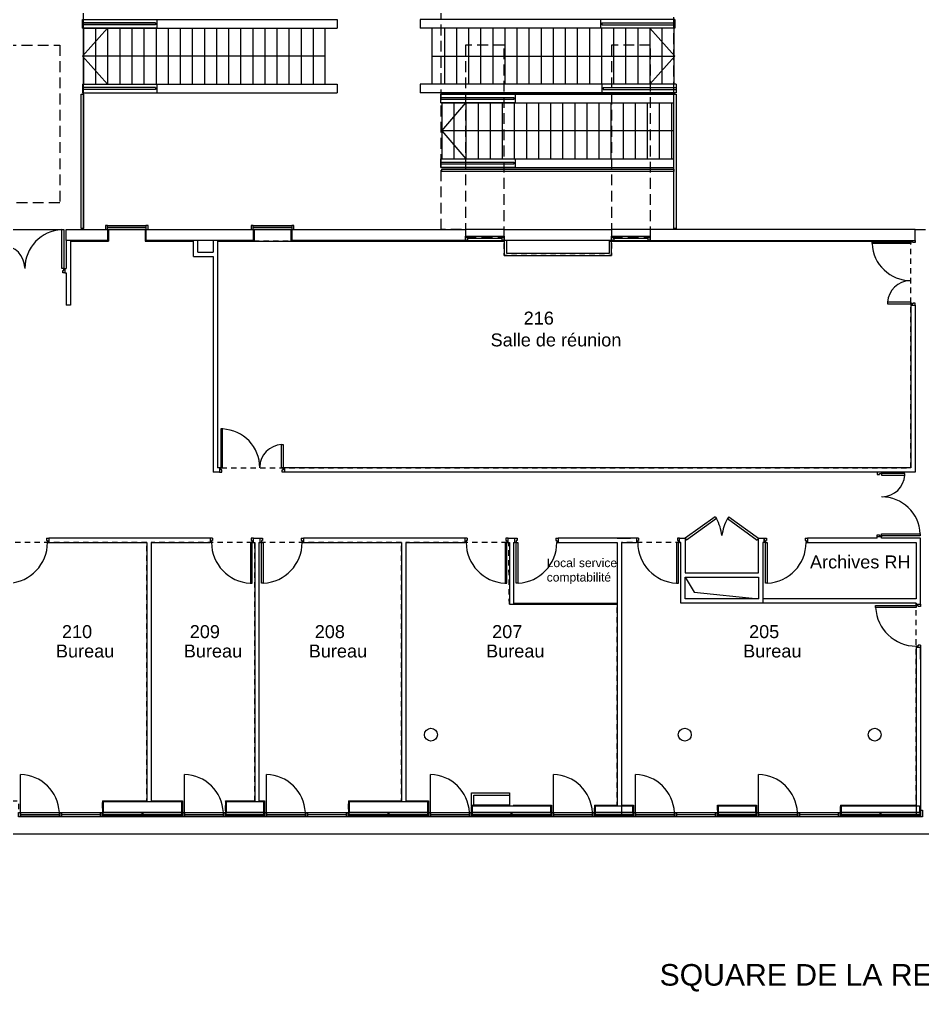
# Model space of a CAD drawing. Header units: metres. Extents: x 492 to 631, y -916 to -790.
# Drawn here: x 578.83 to 599.75, y -916.26 to -893.74 of the extents above; entities that cross this region are included whole.
import ezdxf

# ---------------------------------------------------------------- set-up
doc = ezdxf.new("R2010")
doc.units = ezdxf.units.M
for name, pattern in [('CACHE', [0.375, 0.25, -0.125]), ('CACHE2', [0.1875, 0.125, -0.0625]), ('CONTINU', [0])]:
    doc.linetypes.add(name, pattern=pattern)
for name, color, linetype in [('_numérotation salles', 8, 'Continuous'), ('Désignation', 8, 'CONTINU'), ('GEX_VOL_Archi', 8, 'Continuous')]:
    doc.layers.add(name, color=color, linetype=linetype)
doc.styles.add('G100TXT-droit', font='swissl.ttf', dxfattribs={"height": 0.2})
doc.styles.get("Standard").update_dxf_attribs({"font": 'swissl.ttf'})
doc.linetypes.add('ISOLATION', pattern='A,0.0001,-0.1,[134,ltypeshp.shx,S=0.1,R=0,X=-0.1,Y=0],-0.2,[134,ltypeshp.shx,S=0.1,R=180,X=0.1,Y=0],-0.1', length=0.4001)

msp = doc.modelspace()

# ---------------------------------------------------------------- linework, layer by layer
at = {"layer": 'GEX_VOL_Archi', "color": 7}
for p, q in [((580.316, -898.608), (580.316, -893.308)), ((580.296, -893.738), (586.193, -893.738)), ((581.988, -893.813), (580.296, -893.813)), ((581.988, -893.863), (580.296, -893.863)), ((581.988, -893.813), (581.988, -893.863)), ((582.018, -893.738), (582.018, -893.938)), ((594.016, -893.738), (588.119, -893.738)), ((592.295, -893.738), (592.295, -893.938)), ((592.325, -893.813), (594.016, -893.813)), ((592.325, -893.813), (592.325, -893.863)), ((592.325, -893.863), (594.016, -893.863)), ((594.016, -893.863), (594.016, -893.938)), ((580.296, -893.938), (586.193, -893.938)), ((580.296, -894.588), (580.876, -893.938)), ((580.316, -893.938), (580.316, -895.238)), ((580.596, -893.938), (580.596, -895.238)), ((580.876, -893.938), (580.876, -895.238)), ((581.156, -893.938), (581.156, -895.238)), ((581.436, -893.938), (581.436, -895.238)), ((581.716, -893.938), (581.716, -895.238)), ((581.996, -893.938), (581.996, -895.238)), ((582.276, -893.938), (582.276, -895.238)), ((582.556, -893.938), (582.556, -895.238)), ((582.836, -893.938), (582.836, -895.238)), ((583.116, -893.938), (583.116, -895.238)), ((583.396, -893.938), (583.396, -895.238)), ((583.676, -893.938), (583.676, -895.238)), ((583.956, -893.938), (583.956, -895.238)), ((584.236, -893.938), (584.236, -895.238)), ((584.516, -893.938), (584.516, -895.238)), ((584.796, -893.938), (584.796, -895.238)), ((585.076, -893.938), (585.076, -895.238)), ((585.356, -893.938), (585.356, -895.238)), ((585.636, -893.938), (585.636, -895.238)), ((594.016, -893.938), (588.119, -893.938)), ((588.676, -893.938), (588.676, -895.238)), ((588.956, -893.938), (588.956, -895.238)), ((589.236, -893.938), (589.236, -895.238)), ((589.516, -893.938), (589.516, -895.238)), ((589.796, -893.938), (589.796, -895.238)), ((590.076, -893.938), (590.076, -895.238)), ((590.356, -893.938), (590.356, -895.238)), ((590.636, -893.938), (590.636, -895.238)), ((590.916, -893.938), (590.916, -895.238)), ((591.196, -893.938), (591.196, -895.238)), ((591.476, -893.938), (591.476, -895.238)), ((591.756, -893.938), (591.756, -895.238)), ((592.036, -893.938), (592.036, -895.238)), ((592.316, -893.938), (592.316, -895.238)), ((592.596, -893.938), (592.596, -895.238)), ((592.876, -893.938), (592.876, -895.238)), ((593.156, -893.938), (593.156, -895.238)), ((593.436, -893.938), (593.436, -895.238)), ((594.016, -894.588), (593.436, -893.938)), ((593.716, -893.938), (593.716, -895.238)), ((593.996, -893.938), (593.996, -895.238)), ((585.916, -894.588), (580.296, -894.588)), ((580.876, -895.238), (580.296, -894.588)), ((588.396, -894.588), (594.016, -894.588)), ((593.436, -895.238), (594.016, -894.588)), ((580.296, -895.238), (586.193, -895.238)), ((581.988, -895.313), (580.296, -895.313)), ((581.988, -895.363), (580.296, -895.363)), ((580.296, -895.438), (586.193, -895.438)), ((581.988, -895.313), (581.988, -895.363)), ((582.018, -895.238), (582.018, -895.438)), ((594.046, -895.238), (588.119, -895.238)), ((594.046, -895.438), (588.119, -895.438)), ((592.325, -895.238), (592.325, -895.438)), ((592.355, -895.313), (594.046, -895.313)), ((592.355, -895.313), (592.355, -895.363)), ((592.355, -895.363), (594.046, -895.363)), ((594.046, -895.238), (594.046, -895.438)), ((594.016, -895.468), (588.596, -895.468)), ((588.616, -895.668), (588.616, -896.968)), ((588.616, -896.318), (589.176, -895.668)), ((588.896, -895.668), (588.896, -896.968)), ((589.176, -895.668), (589.176, -896.968)), ((589.456, -895.668), (589.456, -896.968)), ((589.736, -895.668), (589.736, -896.968)), ((590.016, -895.668), (590.016, -896.968)), ((590.296, -895.668), (590.296, -896.968)), ((590.576, -895.668), (590.576, -896.968)), ((590.856, -895.668), (590.856, -896.968)), ((591.136, -895.668), (591.136, -896.968)), ((591.416, -895.668), (591.416, -896.968)), ((591.696, -895.668), (591.696, -896.968)), ((591.976, -895.668), (591.976, -896.968)), ((592.256, -895.668), (592.256, -896.968)), ((592.536, -895.668), (592.536, -896.968)), ((592.816, -895.668), (592.816, -896.968)), ((593.096, -895.668), (593.096, -896.968)), ((593.376, -895.668), (593.376, -896.968)), ((593.656, -895.668), (593.656, -896.968)), ((593.936, -895.668), (593.936, -896.968)), ((593.996, -896.318), (588.616, -896.318)), ((588.616, -896.318), (589.176, -896.968)), ((588.596, -896.968), (588.596, -897.043)), ((590.318, -896.968), (590.318, -897.168)), ((588.596, -897.093), (588.596, -897.168)), ((578.345, -898.607), (579.862, -898.608)), ((579.817, -899.507), (579.817, -898.608)), ((579.817, -898.608), (579.857, -898.608)), ((579.857, -898.608), (579.857, -899.507)), ((581.763, -898.608), (580.873, -898.608)), ((585.14, -898.608), (584.25, -898.608)), ((590.063, -898.608), (589.163, -898.608)), ((589.163, -898.858), (589.163, -898.758)), ((589.163, -898.758), (589.213, -898.758)), ((589.213, -898.758), (590.013, -898.758)), ((589.213, -898.808), (590.013, -898.808)), ((593.448, -898.608), (592.538, -898.608)), ((592.588, -898.758), (593.448, -898.758)), ((592.588, -898.808), (593.398, -898.808)), ((579.916, -898.858), (579.916, -899.507)), ((580.016, -898.878), (580.016, -900.358)), ((582.868, -899.231), (582.868, -898.878)), ((582.968, -899.131), (582.968, -898.858)), ((583.32, -898.858), (583.32, -899.131)), ((583.32, -898.858), (583.32, -899.131)), ((583.32, -898.858), (583.32, -899.131)), ((583.42, -898.858), (583.42, -904.125)), ((583.42, -898.878), (583.42, -899.231)), ((583.42, -898.878), (583.42, -899.131)), ((583.42, -898.878), (583.42, -899.131)), ((589.163, -898.858), (590.013, -898.858)), ((589.213, -898.858), (589.163, -898.858)), ((592.5, -898.858), (593.448, -898.858)), ((598.584, -898.888), (599.483, -898.888)), ((598.584, -898.928), (598.584, -898.888)), ((599.483, -898.928), (598.584, -898.928)), ((599.483, -898.858), (599.483, -898.928)), ((599.483, -898.858), (599.583, -898.858)), ((599.483, -898.888), (599.483, -898.858)), ((599.483, -898.888), (599.483, -898.928)), ((599.533, -898.888), (599.483, -898.888)), ((599.533, -898.908), (599.533, -898.888)), ((599.583, -898.908), (599.533, -898.908)), ((599.583, -898.858), (599.583, -898.908)), ((582.868, -899.231), (583.32, -899.231)), ((582.968, -899.131), (583.32, -899.131)), ((583.32, -899.231), (583.32, -904.225)), ((579.857, -899.507), (579.817, -899.507)), ((579.837, -899.557), (579.857, -899.557)), ((579.837, -899.607), (579.837, -899.557)), ((579.887, -899.607), (579.837, -899.607)), ((579.857, -899.557), (579.857, -899.507)), ((579.857, -899.507), (579.887, -899.507)), ((579.887, -899.507), (579.916, -899.507)), ((579.887, -899.507), (579.887, -899.607)), ((579.887, -899.607), (579.916, -899.607)), ((579.916, -899.607), (579.916, -900.358)), ((580.016, -900.358), (579.916, -900.358)), ((599.483, -900.288), (598.944, -900.288)), ((598.944, -900.288), (598.944, -900.328)), ((598.944, -900.328), (599.533, -900.328)), ((599.483, -900.288), (599.483, -904.128)), ((599.483, -900.328), (599.483, -900.288)), ((599.483, -900.328), (599.483, -900.358)), ((599.533, -900.328), (599.483, -900.328)), ((599.483, -900.358), (599.583, -900.358)), ((599.483, -900.358), (599.583, -900.358)), ((599.583, -900.308), (599.533, -900.308)), ((599.533, -900.308), (599.533, -900.328)), ((599.583, -900.358), (599.583, -900.308)), ((599.583, -900.358), (599.583, -904.228)), ((583.5, -903.226), (583.5, -904.125)), ((583.54, -903.226), (583.5, -903.226)), ((583.54, -904.125), (583.54, -903.226)), ((584.9, -904.125), (584.9, -903.586)), ((584.9, -903.586), (584.94, -903.586)), ((584.94, -903.586), (584.94, -904.175)), ((583.47, -904.225), (583.32, -904.225)), ((583.54, -904.124), (583.42, -904.124)), ((583.47, -904.125), (583.42, -904.125)), ((583.54, -904.125), (583.42, -904.125)), ((583.47, -904.125), (583.47, -904.225)), ((583.47, -904.225), (583.52, -904.225)), ((583.5, -904.125), (583.54, -904.125)), ((583.5, -904.175), (583.5, -904.125)), ((583.52, -904.175), (583.5, -904.175)), ((583.52, -904.225), (583.52, -904.175)), ((599.483, -904.128), (584.9, -904.125)), ((584.94, -904.125), (584.9, -904.125)), ((584.92, -904.225), (584.92, -904.175)), ((584.92, -904.175), (584.94, -904.175)), ((584.97, -904.225), (584.92, -904.225)), ((584.94, -904.125), (584.97, -904.125)), ((584.94, -904.175), (584.94, -904.125)), ((584.97, -904.125), (584.97, -904.225)), ((599.583, -904.228), (584.97, -904.225)), ((598.804, -904.228), (598.704, -904.228)), ((598.704, -904.228), (598.704, -904.278)), ((598.804, -904.258), (598.804, -904.228)), ((598.704, -904.278), (598.754, -904.278)), ((598.754, -904.258), (598.804, -904.258)), ((598.754, -904.278), (598.754, -904.258)), ((599.343, -904.258), (598.804, -904.258)), ((598.804, -904.258), (598.804, -904.298)), ((598.804, -904.298), (599.343, -904.298)), ((599.343, -904.298), (599.343, -904.258)), ((594.948, -905.264), (594.257, -905.758)), ((594.949, -905.264), (594.257, -905.758)), ((594.979, -905.303), (594.288, -905.798)), ((594.949, -905.264), (594.979, -905.303)), ((595.266, -905.264), (595.235, -905.303)), ((595.235, -905.303), (595.924, -905.798)), ((595.266, -905.264), (595.955, -905.758)), ((595.266, -905.264), (595.955, -905.758)), ((579.462, -905.758), (579.462, -905.808)), ((579.462, -905.758), (579.512, -905.758)), ((583.252, -905.758), (579.512, -905.758)), ((579.512, -905.758), (579.512, -905.858)), ((583.252, -905.758), (583.252, -905.858)), ((583.302, -905.758), (583.252, -905.758)), ((583.302, -905.758), (583.302, -905.808)), ((584.202, -905.758), (584.202, -905.808)), ((584.252, -905.758), (584.202, -905.758)), ((584.252, -905.858), (584.252, -905.758)), ((584.252, -905.758), (584.412, -905.758)), ((584.252, -905.858), (584.252, -905.758)), ((584.252, -905.858), (584.252, -905.758)), ((584.412, -905.858), (584.412, -905.758)), ((584.412, -905.758), (584.462, -905.758)), ((584.412, -905.858), (584.412, -905.758)), ((584.462, -905.758), (584.462, -905.808)), ((585.362, -905.758), (585.362, -905.808)), ((585.362, -905.758), (585.412, -905.758)), ((589.152, -905.758), (585.412, -905.758)), ((585.412, -905.758), (585.412, -905.858)), ((589.152, -905.758), (589.152, -905.858)), ((589.202, -905.758), (589.152, -905.758)), ((589.202, -905.758), (589.202, -905.808)), ((590.102, -905.758), (590.102, -905.808)), ((590.152, -905.758), (590.102, -905.758)), ((590.152, -905.858), (590.152, -905.758)), ((590.152, -905.758), (590.312, -905.758)), ((590.152, -905.858), (590.152, -905.758)), ((590.152, -905.858), (590.152, -905.758)), ((590.312, -905.858), (590.312, -905.758)), ((590.312, -905.758), (590.362, -905.758)), ((590.312, -905.858), (590.312, -905.758)), ((590.362, -905.758), (590.362, -905.808)), ((591.262, -905.758), (591.262, -905.808)), ((591.262, -905.758), (591.312, -905.758)), ((593.127, -905.758), (591.312, -905.758)), ((591.312, -905.758), (591.312, -905.858)), ((592.68, -905.758), (592.99, -905.758)), ((593.127, -905.758), (593.127, -905.858)), ((593.177, -905.758), (593.127, -905.758)), ((593.177, -905.758), (593.177, -905.808)), ((594.077, -905.758), (594.077, -905.808)), ((594.127, -905.758), (594.077, -905.758)), ((594.127, -905.858), (594.127, -905.758)), ((594.257, -905.758), (594.288, -905.798)), ((595.955, -905.758), (595.924, -905.798)), ((596.087, -905.758), (596.137, -905.758)), ((596.087, -905.858), (596.087, -905.758)), ((596.137, -905.758), (596.137, -905.808)), ((597.037, -905.758), (597.037, -905.808)), ((597.037, -905.758), (597.087, -905.758)), ((598.704, -905.758), (597.087, -905.758)), ((597.087, -905.758), (597.087, -905.858)), ((597.881, -905.758), (597.491, -905.758)), ((598.704, -905.678), (598.754, -905.678)), ((598.704, -905.728), (598.704, -905.678)), ((598.704, -905.758), (598.704, -905.728)), ((598.804, -905.728), (598.704, -905.728)), ((598.754, -905.678), (598.754, -905.698)), ((598.754, -905.698), (598.804, -905.698)), ((598.804, -905.698), (598.804, -905.658)), ((598.804, -905.658), (599.703, -905.658)), ((599.703, -905.698), (598.804, -905.698)), ((598.804, -905.698), (598.804, -905.728)), ((598.804, -905.758), (598.804, -905.728)), ((599.707, -905.758), (598.804, -905.758)), ((599.703, -905.658), (599.703, -905.698)), ((599.707, -907.288), (599.707, -905.758)), ((579.462, -905.808), (579.482, -905.808)), ((579.482, -905.808), (579.482, -905.858)), ((579.482, -905.858), (579.512, -905.858)), ((579.512, -905.858), (581.782, -905.858)), ((581.782, -905.858), (581.782, -911.838)), ((581.882, -905.858), (583.252, -905.858)), ((581.882, -905.858), (581.882, -911.838)), ((583.282, -905.858), (583.252, -905.858)), ((583.282, -905.808), (583.282, -905.858)), ((583.302, -905.808), (583.282, -905.808)), ((584.222, -905.858), (584.182, -905.858)), ((584.182, -905.858), (584.182, -906.797)), ((584.202, -905.808), (584.222, -905.808)), ((584.222, -905.808), (584.222, -905.858)), ((584.222, -906.797), (584.222, -905.858)), ((584.222, -905.858), (584.252, -905.858)), ((584.252, -905.858), (584.282, -905.858)), ((584.282, -905.858), (584.282, -911.664)), ((584.282, -905.858), (584.282, -911.838)), ((584.382, -905.858), (584.382, -911.838)), ((584.382, -905.858), (584.412, -905.858)), ((584.442, -905.858), (584.412, -905.858)), ((584.462, -905.808), (584.442, -905.808)), ((584.442, -905.808), (584.442, -905.858)), ((584.442, -905.858), (584.482, -905.858)), ((584.442, -906.797), (584.442, -905.858)), ((584.482, -905.858), (584.482, -906.797)), ((585.362, -905.808), (585.382, -905.808)), ((585.382, -905.808), (585.382, -905.858)), ((585.382, -905.858), (585.412, -905.858)), ((585.412, -905.858), (587.682, -905.858)), ((587.682, -905.858), (587.682, -911.838)), ((587.782, -905.858), (589.152, -905.858)), ((587.782, -905.858), (587.782, -911.838)), ((589.182, -905.858), (589.152, -905.858)), ((589.182, -905.808), (589.182, -905.858)), ((589.202, -905.808), (589.182, -905.808)), ((590.122, -905.858), (590.082, -905.858)), ((590.082, -905.858), (590.082, -906.797)), ((590.102, -905.808), (590.122, -905.808)), ((590.122, -905.808), (590.122, -905.858)), ((590.122, -906.797), (590.122, -905.858)), ((590.122, -905.858), (590.152, -905.858)), ((590.152, -905.858), (590.182, -905.858)), ((590.182, -905.858), (590.182, -907.287)), ((590.282, -905.858), (590.282, -907.287)), ((590.282, -905.858), (590.312, -905.858)), ((590.342, -905.858), (590.312, -905.858)), ((590.362, -905.808), (590.342, -905.808)), ((590.342, -905.808), (590.342, -905.858)), ((590.342, -905.858), (590.382, -905.858)), ((590.342, -906.797), (590.342, -905.858)), ((590.382, -905.858), (590.382, -906.797)), ((591.262, -905.808), (591.282, -905.808)), ((591.282, -905.808), (591.282, -905.858)), ((591.282, -905.858), (591.312, -905.858)), ((591.312, -905.858), (592.682, -905.858)), ((592.682, -905.858), (592.682, -911.938)), ((592.782, -905.858), (592.782, -912.162)), ((592.782, -905.858), (592.81, -905.858)), ((592.81, -905.858), (593.127, -905.858)), ((593.157, -905.858), (593.127, -905.858)), ((593.157, -905.808), (593.157, -905.858)), ((593.177, -905.808), (593.157, -905.808)), ((594.097, -905.858), (594.057, -905.858)), ((594.057, -905.858), (594.057, -906.797)), ((594.077, -905.808), (594.097, -905.808)), ((594.097, -905.808), (594.097, -905.858)), ((594.097, -906.797), (594.097, -905.858)), ((594.097, -905.858), (594.127, -905.858)), ((596.117, -905.858), (596.087, -905.858)), ((596.137, -905.808), (596.117, -905.808)), ((596.117, -905.808), (596.117, -905.858)), ((596.117, -905.858), (596.157, -905.858)), ((596.117, -906.797), (596.117, -905.858)), ((596.157, -905.858), (596.157, -906.797)), ((597.037, -905.808), (597.057, -905.808)), ((597.057, -905.808), (597.057, -905.858)), ((597.057, -905.858), (597.087, -905.858)), ((597.087, -905.858), (598.911, -905.858)), ((598.881, -905.858), (599.607, -905.858)), ((599.607, -905.858), (599.607, -907.158)), ((584.182, -906.797), (584.222, -906.797)), ((584.482, -906.797), (584.442, -906.797)), ((590.082, -906.797), (590.122, -906.797)), ((590.382, -906.797), (590.342, -906.797)), ((594.057, -906.797), (594.097, -906.797)), ((596.157, -906.797), (596.117, -906.797)), ((599.607, -907.158), (596.057, -907.158)), ((590.182, -907.287), (592.682, -907.288)), ((590.282, -907.257), (592.682, -907.258)), ((599.607, -907.258), (596.043, -907.258)), ((598.668, -907.358), (598.668, -907.318)), ((598.668, -907.318), (599.607, -907.318)), ((599.607, -907.358), (598.668, -907.358)), ((599.607, -907.258), (599.607, -907.288)), ((599.607, -907.288), (599.607, -907.258)), ((599.607, -907.258), (599.607, -907.288)), ((599.607, -907.318), (599.607, -907.288)), ((599.607, -907.288), (599.707, -907.288)), ((599.657, -907.318), (599.607, -907.318)), ((599.607, -907.318), (599.607, -907.358)), ((599.657, -907.338), (599.657, -907.318)), ((599.707, -907.338), (599.657, -907.338)), ((599.707, -907.288), (599.707, -907.338)), ((599.657, -908.258), (599.607, -908.258)), ((599.607, -908.258), (599.607, -908.288)), ((599.657, -908.238), (599.657, -908.258)), ((599.707, -908.238), (599.657, -908.238)), ((599.707, -908.238), (599.707, -908.288)), ((599.707, -908.288), (599.607, -908.288)), ((599.607, -908.288), (599.607, -912.162)), ((599.707, -908.558), (599.707, -908.288)), ((599.707, -908.288), (599.707, -911.958)), ((599.607, -908.594), (599.607, -911.938)), ((590.182, -911.658), (590.182, -911.938)), ((580.757, -911.838), (581.782, -911.838)), ((580.757, -911.838), (580.757, -912.108)), ((581.882, -911.838), (582.607, -911.838)), ((582.607, -911.838), (582.607, -912.108)), ((583.607, -911.838), (584.282, -911.838)), ((583.607, -911.838), (583.607, -912.108)), ((584.382, -911.838), (584.507, -911.838)), ((584.507, -911.838), (584.507, -912.108)), ((586.457, -911.838), (587.682, -911.838)), ((586.457, -911.838), (586.457, -912.108)), ((587.782, -911.838), (588.307, -911.838)), ((588.307, -911.838), (588.307, -912.108)), ((589.307, -911.938), (590.182, -911.938)), ((589.307, -911.938), (589.307, -912.108)), ((589.312, -911.938), (590.182, -911.938)), ((590.282, -911.938), (591.157, -911.938)), ((591.157, -911.938), (591.157, -912.108)), ((592.157, -911.938), (592.682, -911.938)), ((592.157, -911.938), (592.157, -912.108)), ((592.782, -911.938), (593.057, -911.938)), ((592.782, -912.108), (599.607, -912.108)), ((593.057, -911.938), (593.057, -912.108)), ((595.007, -911.938), (595.907, -911.938)), ((595.007, -911.938), (595.007, -912.108)), ((595.907, -911.938), (595.907, -912.108)), ((597.857, -911.938), (599.607, -911.938)), ((597.857, -911.938), (597.857, -912.108)), ((599.707, -911.938), (599.707, -912.108)), ((578.857, -912.158), (579.757, -912.158)), ((579.807, -912.158), (580.707, -912.158)), ((582.657, -912.158), (583.557, -912.158)), ((584.557, -912.158), (585.457, -912.158)), ((585.507, -912.158), (586.407, -912.158)), ((588.357, -912.158), (589.257, -912.158)), ((591.207, -912.158), (592.107, -912.158)), ((593.107, -912.158), (594.007, -912.158)), ((594.057, -912.158), (594.957, -912.158)), ((595.957, -912.158), (596.857, -912.158)), ((596.907, -912.158), (597.807, -912.158))]:
    msp.add_line(p, q, dxfattribs=at)
at = {"layer": 'GEX_VOL_Archi', "color": 7, "ltscale": 2}
for p, q in [((581.763, -898.558), (580.873, -898.558)), ((585.14, -898.558), (584.25, -898.558)), ((579.916, -898.858), (579.916, -898.608)), ((579.916, -898.858), (579.916, -898.608)), ((579.916, -898.608), (586.456, -898.608)), ((580.873, -898.608), (580.873, -898.858)), ((580.893, -898.608), (580.893, -898.878)), ((581.743, -898.608), (581.743, -898.878)), ((581.763, -898.608), (581.763, -898.858)), ((584.25, -898.608), (584.25, -898.858)), ((584.27, -898.608), (584.27, -898.878)), ((585.12, -898.608), (585.12, -898.878)), ((585.14, -898.608), (585.14, -898.858)), ((593.448, -898.608), (593.448, -898.857)), ((580.873, -898.858), (579.916, -898.858)), ((580.016, -898.878), (580.893, -898.878)), ((581.743, -898.878), (582.868, -898.878)), ((584.25, -898.858), (581.763, -898.858)), ((583.42, -898.858), (584.25, -898.858)), ((584.27, -898.878), (583.42, -898.878)), ((583.42, -898.878), (585.224, -898.878)), ((586.476, -898.878), (585.12, -898.878)), ((585.12, -898.878), (590.063, -898.878)), ((586.456, -898.858), (585.14, -898.858)), ((589.163, -898.858), (589.163, -898.878)), ((592.5, -898.877), (599.483, -898.877)), ((593.448, -898.857), (593.448, -898.877)), ((578.857, -912.108), (578.857, -911.229)), ((582.657, -912.108), (582.657, -911.229)), ((584.557, -912.108), (584.557, -911.229)), ((588.357, -912.108), (588.357, -911.229)), ((591.207, -912.108), (591.207, -911.229)), ((593.107, -912.108), (593.107, -911.229)), ((595.957, -912.108), (595.957, -911.229)), ((579.757, -912.172), (578.857, -912.172)), ((583.557, -912.172), (582.657, -912.172)), ((585.457, -912.172), (584.557, -912.172)), ((589.257, -912.172), (588.357, -912.172)), ((592.107, -912.172), (591.207, -912.172)), ((594.007, -912.172), (593.107, -912.172)), ((596.857, -912.172), (595.957, -912.172)), ((572.344, -912.608), (624.944, -912.608))]:
    msp.add_line(p, q, dxfattribs=at)
at = {"layer": 'GEX_VOL_Archi', "color": 7, "ltscale": 0.08}
for p, q in [((581.672, -912.162), (580.767, -912.162)), ((581.672, -912.162), (580.767, -912.162)), ((582.597, -912.162), (581.692, -912.162)), ((582.597, -912.162), (581.692, -912.162)), ((584.497, -912.162), (583.617, -912.162)), ((584.497, -912.162), (583.617, -912.162)), ((587.372, -912.162), (586.467, -912.162)), ((587.372, -912.162), (586.467, -912.162)), ((588.297, -912.162), (587.392, -912.162)), ((588.297, -912.162), (587.392, -912.162)), ((590.222, -912.162), (589.317, -912.162)), ((590.222, -912.162), (589.317, -912.162)), ((591.147, -912.162), (590.242, -912.162)), ((591.147, -912.162), (590.242, -912.162)), ((593.047, -912.162), (592.167, -912.162)), ((593.047, -912.162), (592.167, -912.162)), ((598.772, -912.162), (597.867, -912.162)), ((598.772, -912.162), (597.867, -912.162)), ((599.697, -912.162), (598.792, -912.162)), ((599.697, -912.162), (598.792, -912.162))]:
    msp.add_line(p, q, dxfattribs=at)
at = {"layer": 'GEX_VOL_Archi', "color": 7, "linetype": 'ISOLATION', "ltscale": 0.08}
msp.add_line((595.897, -912.162), (595.017, -912.162), dxfattribs=at)
msp.add_line((595.897, -912.162), (595.017, -912.162), dxfattribs=at)
at = {"layer": 'GEX_VOL_Archi', "color": 7, "linetype": 'CACHE'}
for points in [[(589.825, -898.608), (588.605, -898.608), (588.605, -893.308), (593.985, -893.308), (593.985, -898.608), (592.762, -898.608)], [(599.571, -898.608), (603.583, -898.608)]]:
    msp.add_lwpolyline(points, dxfattribs=at)
at = {"layer": 'GEX_VOL_Archi', "color": 7}
for points in [[(580.296, -893.738), (580.296, -893.938)], [(580.296, -893.738), (582.018, -893.738), (582.018, -893.938), (580.296, -893.938), (580.296, -893.738)], [(586.193, -893.738), (586.193, -893.938)], [(588.119, -893.738), (588.119, -893.938)], [(594.016, -893.738), (594.016, -893.938)], [(594.016, -893.863), (594.016, -893.938)], [(585.916, -895.238), (585.916, -893.938)], [(588.396, -895.238), (588.396, -893.938)], [(580.296, -895.238), (580.296, -895.438)], [(586.193, -895.238), (586.193, -895.438)], [(588.119, -895.238), (588.119, -895.438)], [(588.596, -895.468), (590.318, -895.468), (590.318, -895.668), (588.596, -895.668), (588.596, -895.468)], [(588.596, -895.468), (593.996, -895.468)], [(588.596, -895.668), (593.996, -895.668)], [(588.596, -896.968), (588.596, -897.043)], [(588.596, -896.968), (593.996, -896.968)], [(588.596, -896.968), (590.318, -896.968), (590.318, -897.168), (588.596, -897.168), (588.596, -896.968)], [(588.596, -897.093), (588.596, -897.168)], [(588.596, -897.168), (593.996, -897.168)], [(593.455, -898.858), (593.448, -898.858), (593.448, -898.758), (593.448, -898.758)], [(590.063, -898.858), (590.063, -899.204), (592.55, -899.203), (592.55, -898.858), (592.55, -898.858)], [(590.113, -898.858), (590.113, -899.154), (592.5, -899.154), (592.5, -898.858)], [(596.057, -907.258), (594.157, -907.258), (594.157, -905.858), (594.127, -905.858), (594.127, -905.758), (594.157, -905.758), (594.257, -905.758), (594.257, -906.558), (595.957, -906.558), (595.957, -905.758), (596.087, -905.758), (596.087, -905.858), (596.057, -905.858), (596.057, -907.258)], [(595.957, -907.158), (594.257, -907.158), (594.257, -906.658), (594.466, -907.005), (595.957, -907.158)], [(589.307, -911.958), (589.307, -911.658), (590.182, -911.658)], [(590.182, -911.938), (590.182, -911.938), (590.182, -911.938), (589.357, -911.938), (589.357, -911.708), (590.182, -911.708)]]:
    msp.add_lwpolyline(points, dxfattribs=at)
for points in [[(581.988, -893.863), (580.296, -893.863), (580.296, -893.813), (581.988, -893.813)], [(580.316, -898.578), (580.266, -898.578), (580.266, -895.468), (580.316, -895.468)], [(590.288, -895.593), (588.596, -895.593), (588.596, -895.543), (590.288, -895.543)], [(594.047, -898.578), (593.996, -898.578), (593.996, -895.468), (594.046, -895.468)], [(590.288, -897.093), (588.596, -897.093), (588.596, -897.043), (590.288, -897.043)], [(593.996, -897.208), (593.996, -897.258), (588.616, -897.258), (588.616, -897.208)], [(589.163, -898.858), (585.14, -898.858), (585.14, -898.608), (589.163, -898.608)], [(589.213, -898.858), (589.163, -898.858), (589.163, -898.758), (589.213, -898.758)], [(590.063, -898.858), (590.013, -898.858), (590.013, -898.758), (590.063, -898.758)], [(592.55, -898.858), (590.063, -898.858), (590.063, -898.608), (592.55, -898.608)], [(592.6, -898.858), (592.55, -898.858), (592.55, -898.758), (592.6, -898.758)], [(593.448, -898.858), (593.398, -898.858), (593.398, -898.758), (593.448, -898.758)], [(599.583, -898.608), (593.448, -898.608), (593.448, -898.857), (599.583, -898.858)], [(594.257, -906.658), (595.957, -906.658), (595.957, -907.158), (594.257, -907.158)], [(595.957, -907.158), (594.257, -907.158), (594.257, -906.658), (595.957, -906.658)], [(582.587, -912.108), (580.777, -912.108), (580.777, -911.858), (582.587, -911.858)], [(584.487, -912.108), (583.627, -912.108), (583.627, -911.858), (584.487, -911.858)], [(588.287, -912.108), (586.477, -912.108), (586.477, -911.858), (588.287, -911.858)], [(578.857, -912.208), (578.807, -912.208), (578.807, -912.108), (578.857, -912.108)], [(579.757, -912.208), (578.857, -912.208), (578.857, -912.108), (579.757, -912.108)], [(579.807, -912.208), (579.757, -912.208), (579.757, -912.108), (579.807, -912.108)], [(579.807, -912.208), (579.757, -912.208), (579.757, -912.108), (579.807, -912.108)], [(579.807, -912.208), (579.757, -912.208), (579.757, -912.108), (579.807, -912.108)], [(579.807, -912.208), (579.757, -912.208), (579.757, -912.108), (579.807, -912.108)], [(580.707, -912.208), (579.807, -912.208), (579.807, -912.108), (580.707, -912.108)], [(580.757, -912.208), (580.707, -912.208), (580.707, -912.108), (580.757, -912.108)], [(582.657, -912.208), (582.607, -912.208), (582.607, -912.108), (582.657, -912.108)], [(583.557, -912.208), (582.657, -912.208), (582.657, -912.108), (583.557, -912.108)], [(583.607, -912.208), (583.557, -912.208), (583.557, -912.108), (583.607, -912.108)], [(583.607, -912.208), (583.557, -912.208), (583.557, -912.108), (583.607, -912.108)], [(584.557, -912.208), (584.507, -912.208), (584.507, -912.108), (584.557, -912.108)], [(585.457, -912.208), (584.557, -912.208), (584.557, -912.108), (585.457, -912.108)], [(585.507, -912.208), (585.457, -912.208), (585.457, -912.108), (585.507, -912.108)], [(585.507, -912.208), (585.457, -912.208), (585.457, -912.108), (585.507, -912.108)], [(585.507, -912.208), (585.457, -912.208), (585.457, -912.108), (585.507, -912.108)], [(585.507, -912.208), (585.457, -912.208), (585.457, -912.108), (585.507, -912.108)], [(586.407, -912.208), (585.507, -912.208), (585.507, -912.108), (586.407, -912.108)], [(586.457, -912.208), (586.407, -912.208), (586.407, -912.108), (586.457, -912.108)], [(588.357, -912.208), (588.307, -912.208), (588.307, -912.108), (588.357, -912.108)], [(589.257, -912.208), (588.357, -912.208), (588.357, -912.108), (589.257, -912.108)], [(589.307, -912.208), (589.257, -912.208), (589.257, -912.108), (589.307, -912.108)], [(589.307, -912.208), (589.257, -912.208), (589.257, -912.108), (589.307, -912.108)], [(591.207, -912.208), (591.157, -912.208), (591.157, -912.108), (591.207, -912.108)], [(592.107, -912.208), (591.207, -912.208), (591.207, -912.108), (592.107, -912.108)], [(592.157, -912.208), (592.107, -912.208), (592.107, -912.108), (592.157, -912.108)], [(592.157, -912.208), (592.107, -912.208), (592.107, -912.108), (592.157, -912.108)], [(593.037, -912.108), (592.177, -912.108), (592.177, -911.958), (593.037, -911.958)], [(593.107, -912.208), (593.057, -912.208), (593.057, -912.108), (593.107, -912.108)], [(594.007, -912.208), (593.107, -912.208), (593.107, -912.108), (594.007, -912.108)], [(594.057, -912.208), (594.007, -912.208), (594.007, -912.108), (594.057, -912.108)], [(594.057, -912.208), (594.007, -912.208), (594.007, -912.108), (594.057, -912.108)], [(594.057, -912.208), (594.007, -912.208), (594.007, -912.108), (594.057, -912.108)], [(594.057, -912.208), (594.007, -912.208), (594.007, -912.108), (594.057, -912.108)], [(594.957, -912.208), (594.057, -912.208), (594.057, -912.108), (594.957, -912.108)], [(595.007, -912.208), (594.957, -912.208), (594.957, -912.108), (595.007, -912.108)], [(595.887, -912.108), (595.027, -912.108), (595.027, -911.958), (595.887, -911.958)], [(595.957, -912.208), (595.907, -912.208), (595.907, -912.108), (595.957, -912.108)], [(596.857, -912.208), (595.957, -912.208), (595.957, -912.108), (596.857, -912.108)], [(596.907, -912.208), (596.857, -912.208), (596.857, -912.108), (596.907, -912.108)], [(596.907, -912.208), (596.857, -912.208), (596.857, -912.108), (596.907, -912.108)], [(596.907, -912.208), (596.857, -912.208), (596.857, -912.108), (596.907, -912.108)], [(596.907, -912.208), (596.857, -912.208), (596.857, -912.108), (596.907, -912.108)], [(597.807, -912.208), (596.907, -912.208), (596.907, -912.108), (597.807, -912.108)], [(597.857, -912.208), (597.807, -912.208), (597.807, -912.108), (597.857, -912.108)], [(599.757, -912.208), (599.707, -912.208), (599.707, -912.058), (599.757, -912.058)]]:
    msp.add_lwpolyline(points, close=True, dxfattribs=at)
at = {"layer": 'GEX_VOL_Archi', "color": 7, "linetype": 'CACHE'}
for points in [[(578.506, -894.331), (579.766, -894.331), (579.766, -897.985), (578.506, -897.985)], [(589.163, -898.785), (590.063, -898.785), (590.063, -894.331), (589.163, -894.331)], [(592.55, -898.785), (593.45, -898.785), (593.45, -894.331), (592.55, -894.331)]]:
    msp.add_lwpolyline(points, close=True, dxfattribs=at)
at = {"layer": 'GEX_VOL_Archi', "color": 7, "ltscale": 2}
for points in [[(580.823, -898.608), (580.873, -898.608), (580.873, -898.508), (580.823, -898.508)], [(581.763, -898.608), (580.873, -898.608), (580.873, -898.508), (581.763, -898.508)], [(581.763, -898.608), (581.813, -898.608), (581.813, -898.508), (581.763, -898.508)], [(584.2, -898.608), (584.25, -898.608), (584.25, -898.508), (584.2, -898.508)], [(585.14, -898.608), (584.25, -898.608), (584.25, -898.508), (585.14, -898.508)], [(585.14, -898.608), (585.19, -898.608), (585.19, -898.508), (585.14, -898.508)], [(580.767, -912.108), (581.672, -912.108), (581.672, -912.198), (580.767, -912.198)], [(580.767, -912.108), (581.672, -912.108), (581.672, -912.198), (580.767, -912.198)], [(581.692, -912.108), (582.597, -912.108), (582.597, -912.198), (581.692, -912.198)], [(581.692, -912.108), (582.597, -912.108), (582.597, -912.198), (581.692, -912.198)], [(583.617, -912.108), (584.497, -912.108), (584.497, -912.198), (583.617, -912.198)], [(583.617, -912.108), (584.497, -912.108), (584.497, -912.198), (583.617, -912.198)], [(583.617, -912.108), (584.497, -912.108), (584.497, -912.198), (583.617, -912.198)], [(586.467, -912.108), (587.372, -912.108), (587.372, -912.198), (586.467, -912.198)], [(586.467, -912.108), (587.372, -912.108), (587.372, -912.198), (586.467, -912.198)], [(587.392, -912.108), (588.297, -912.108), (588.297, -912.198), (587.392, -912.198)], [(587.392, -912.108), (588.297, -912.108), (588.297, -912.198), (587.392, -912.198)], [(589.317, -912.108), (590.222, -912.108), (590.222, -912.198), (589.317, -912.198)], [(589.317, -912.108), (590.222, -912.108), (590.222, -912.198), (589.317, -912.198)], [(591.137, -912.108), (589.327, -912.108), (589.327, -911.958), (591.137, -911.958)], [(590.242, -912.108), (591.147, -912.108), (591.147, -912.198), (590.242, -912.198)], [(590.242, -912.108), (591.147, -912.108), (591.147, -912.198), (590.242, -912.198)], [(592.167, -912.108), (593.047, -912.108), (593.047, -912.198), (592.167, -912.198)], [(592.167, -912.108), (593.047, -912.108), (593.047, -912.198), (592.167, -912.198)], [(595.017, -912.108), (595.897, -912.108), (595.897, -912.198), (595.017, -912.198)], [(595.017, -912.108), (595.897, -912.108), (595.897, -912.198), (595.017, -912.198)], [(597.867, -912.108), (598.772, -912.108), (598.772, -912.198), (597.867, -912.198)], [(597.867, -912.108), (598.772, -912.108), (598.772, -912.198), (597.867, -912.198)], [(599.687, -912.108), (597.877, -912.108), (597.877, -911.958), (599.687, -911.958)], [(598.792, -912.108), (599.697, -912.108), (599.697, -912.198), (598.792, -912.198)], [(598.792, -912.108), (599.697, -912.108), (599.697, -912.198), (598.792, -912.198)]]:
    msp.add_lwpolyline(points, close=True, dxfattribs=at)
for points in [[(581.743, -898.608), (584.25, -898.608), (584.25, -898.858), (581.763, -898.858)], [(581.672, -912.108), (581.682, -912.108), (581.682, -912.208), (580.757, -912.208), (580.757, -912.108), (580.767, -912.108), (580.767, -912.198), (581.672, -912.198), (581.672, -912.108)], [(581.672, -912.108), (581.682, -912.108), (581.682, -912.208), (580.757, -912.208), (580.757, -912.108), (580.767, -912.108), (580.767, -912.198), (581.672, -912.198), (581.672, -912.108)], [(582.597, -912.108), (582.607, -912.108), (582.607, -912.208), (581.682, -912.208), (581.682, -912.108), (581.692, -912.108), (581.692, -912.198), (582.597, -912.198), (582.597, -912.108)], [(582.597, -912.108), (582.607, -912.108), (582.607, -912.208), (581.682, -912.208), (581.682, -912.108), (581.692, -912.108), (581.692, -912.198), (582.597, -912.198), (582.597, -912.108)], [(584.497, -912.108), (584.507, -912.108), (584.507, -912.208), (583.607, -912.208), (583.607, -912.108), (583.617, -912.108), (583.617, -912.198), (584.497, -912.198), (584.497, -912.108)], [(584.497, -912.108), (584.507, -912.108), (584.507, -912.208), (583.607, -912.208), (583.607, -912.108), (583.617, -912.108), (583.617, -912.198), (584.497, -912.198), (584.497, -912.108)], [(587.372, -912.108), (587.382, -912.108), (587.382, -912.208), (586.457, -912.208), (586.457, -912.108), (586.467, -912.108), (586.467, -912.198), (587.372, -912.198), (587.372, -912.108)], [(587.372, -912.108), (587.382, -912.108), (587.382, -912.208), (586.457, -912.208), (586.457, -912.108), (586.467, -912.108), (586.467, -912.198), (587.372, -912.198), (587.372, -912.108)], [(588.297, -912.108), (588.307, -912.108), (588.307, -912.208), (587.382, -912.208), (587.382, -912.108), (587.392, -912.108), (587.392, -912.198), (588.297, -912.198), (588.297, -912.108)], [(588.297, -912.108), (588.307, -912.108), (588.307, -912.208), (587.382, -912.208), (587.382, -912.108), (587.392, -912.108), (587.392, -912.198), (588.297, -912.198), (588.297, -912.108)], [(590.222, -912.108), (590.232, -912.108), (590.232, -912.208), (589.307, -912.208), (589.307, -912.108), (589.317, -912.108), (589.317, -912.198), (590.222, -912.198), (590.222, -912.108)], [(590.222, -912.108), (590.232, -912.108), (590.232, -912.208), (589.307, -912.208), (589.307, -912.108), (589.317, -912.108), (589.317, -912.198), (590.222, -912.198), (590.222, -912.108)], [(591.147, -912.108), (591.157, -912.108), (591.157, -912.208), (590.232, -912.208), (590.232, -912.108), (590.242, -912.108), (590.242, -912.198), (591.147, -912.198), (591.147, -912.108)], [(591.147, -912.108), (591.157, -912.108), (591.157, -912.208), (590.232, -912.208), (590.232, -912.108), (590.242, -912.108), (590.242, -912.198), (591.147, -912.198), (591.147, -912.108)], [(593.047, -912.108), (593.057, -912.108), (593.057, -912.208), (592.157, -912.208), (592.157, -912.108), (592.167, -912.108), (592.167, -912.198), (593.047, -912.198), (593.047, -912.108)], [(593.047, -912.108), (593.057, -912.108), (593.057, -912.208), (592.157, -912.208), (592.157, -912.108), (592.167, -912.108), (592.167, -912.198), (593.047, -912.198), (593.047, -912.108)], [(595.897, -912.108), (595.907, -912.108), (595.907, -912.208), (595.007, -912.208), (595.007, -912.108), (595.017, -912.108), (595.017, -912.198), (595.897, -912.198), (595.897, -912.108)], [(595.897, -912.108), (595.907, -912.108), (595.907, -912.208), (595.007, -912.208), (595.007, -912.108), (595.017, -912.108), (595.017, -912.198), (595.897, -912.198), (595.897, -912.108)], [(598.772, -912.108), (598.782, -912.108), (598.782, -912.208), (597.857, -912.208), (597.857, -912.108), (597.867, -912.108), (597.867, -912.198), (598.772, -912.198), (598.772, -912.108)], [(598.772, -912.108), (598.782, -912.108), (598.782, -912.208), (597.857, -912.208), (597.857, -912.108), (597.867, -912.108), (597.867, -912.198), (598.772, -912.198), (598.772, -912.108)], [(599.697, -912.108), (599.707, -912.108), (599.707, -912.208), (598.782, -912.208), (598.782, -912.108), (598.792, -912.108), (598.792, -912.198), (599.697, -912.198), (599.697, -912.108)], [(599.697, -912.108), (599.707, -912.108), (599.707, -912.208), (598.782, -912.208), (598.782, -912.108), (598.792, -912.108), (598.792, -912.198), (599.697, -912.198), (599.697, -912.108)]]:
    msp.add_lwpolyline(points, dxfattribs=at)
at = {"layer": 'GEX_VOL_Archi', "color": 7, "linetype": 'CACHE2', "flags": 128}
for points in [[(599.483, -898.877), (592.55, -898.877), (592.55, -899.203), (590.063, -899.204), (590.063, -898.878), (583.42, -898.878), (583.42, -904.124), (599.483, -904.128), (599.483, -898.877)], [(581.782, -905.858), (578.482, -905.858), (578.482, -911.838), (578.807, -911.838), (578.807, -912.108), (580.757, -912.108), (580.757, -911.838), (581.782, -911.838), (581.782, -905.858)], [(584.222, -905.858), (581.882, -905.858), (581.882, -911.838), (582.607, -911.838), (582.607, -912.108), (583.607, -912.108), (583.607, -911.838), (584.282, -911.838), (584.282, -905.858)], [(587.682, -905.858), (584.382, -905.858), (584.382, -911.838), (584.507, -911.838), (584.507, -912.108), (586.457, -912.108), (586.457, -911.838), (587.682, -911.838), (587.682, -905.858)], [(590.122, -905.858), (587.782, -905.858), (587.782, -911.838), (588.307, -911.838), (588.307, -912.108), (589.307, -912.108), (589.307, -911.938), (591.157, -911.938), (591.157, -912.108), (592.157, -912.108), (592.157, -911.938), (592.682, -911.938), (592.682, -907.288), (590.182, -907.287), (590.167, -905.858)], [(594.157, -905.858), (592.782, -905.858), (592.782, -911.938), (593.057, -911.938), (593.057, -912.108), (595.008, -912.108), (595.007, -911.938), (595.907, -911.938), (595.907, -912.108), (597.857, -912.108), (597.857, -911.938), (599.607, -911.938), (599.607, -907.258), (594.157, -907.258), (594.157, -905.858)]]:
    msp.add_lwpolyline(points, dxfattribs=at)
at = {"layer": 'GEX_VOL_Archi', "color": 7}
for centre in [(588.366, -910.308), (588.366, -910.308), (594.246, -910.308), (594.246, -910.308), (598.646, -910.308), (598.646, -910.308)]:
    msp.add_circle(centre, 0.15, dxfattribs=at)
for centre, radius, start, end in [((579.857, -899.507), 0.9, 92.7294, 180), ((578.417, -899.507), 0.541, 2.0041, 85.7561), ((599.483, -898.888), 0.9, 182.7294, 270), ((599.483, -900.328), 0.541, 92.0041, 175.7561), ((583.5, -904.125), 0.9, 0, 87.2706), ((584.94, -904.125), 0.541, 94.2439, 177.9959), ((598.804, -904.258), 0.541, 272.0041, 355.7561), ((598.804, -905.698), 0.9, 2.7294, 90), ((594.067, -905.818), 1.047, 6.734, 29.4339), ((596.147, -905.818), 1.047, 150.5661, 173.266), ((578.542, -905.858), 0.94, 272.7318, 0.0024), ((584.222, -905.858), 0.94, 179.9976, 267.2682), ((584.442, -905.858), 0.94, 272.7318, 0.0024), ((590.122, -905.858), 0.94, 179.9976, 267.2682), ((590.342, -905.858), 0.94, 272.7318, 0.0024), ((594.097, -905.858), 0.94, 179.9976, 267.2682), ((596.117, -905.858), 0.94, 272.7318, 0.0024), ((599.607, -907.318), 0.94, 182.7293, 269.9999)]:
    msp.add_arc(centre, radius, start, end, dxfattribs=at)
at = {"layer": 'GEX_VOL_Archi', "color": 7, "ltscale": 2}
for centre in [(578.83, -912.157), (582.63, -912.157), (584.53, -912.157), (588.33, -912.157), (591.18, -912.157), (593.08, -912.157), (595.93, -912.157)]:
    msp.add_arc(centre, 0.928, 3.0113, 88.3307, dxfattribs=at)

# ---------------------------------------------------------------- texts
at = {"layer": '_numérotation salles', "color": 7, "char_height": 0.3, "attachment_point": 1, "style": 'G100TXT-droit'}
for s, insert in [('216', (590.514, -900.507)), ('210', (579.817, -907.771)), ('209', (582.778, -907.771)), ('208', (585.673, -907.771)), ('207', (589.783, -907.771)), ('205', (595.736, -907.771))]:
    msp.add_mtext_dynamic_manual_height_columns(s, width=1.61618, gutter_width=1, heights=[0], dxfattribs=dict(at, insert=insert))
at = {"layer": 'Désignation', "color": 7, "char_height": 0.3, "attachment_point": 1, "style": 'G100TXT-droit'}
for s, width, heights, insert in [('Salle de réunion', 4.15517, [0.861], (589.748, -901.013)), ('{\\H0.66667x;Local service\\Pcomptabilité}', 2.79638, [1.011], (591.048, -906.227)), ('Archives RH', 2.79638, [0.353], (597.147, -906.156)), ('Bureau', 2.79638, [0.353], (579.678, -908.22)), ('Bureau', 2.79638, [0.353], (582.64, -908.22)), ('Bureau', 2.79638, [0.353], (585.535, -908.22)), ('Bureau', 2.79638, [0.353], (589.644, -908.22)), ('Bureau', 2.79638, [0.353], (595.598, -908.22))]:
    msp.add_mtext_dynamic_manual_height_columns(s, width=width, gutter_width=1, heights=heights, dxfattribs=dict(at, insert=insert))
at = {"layer": 'GEX_VOL_Archi', "color": 7, "insert": (598.572, -915.941), "char_height": 0.5, "attachment_point": 5}
msp.add_mtext('SQUARE DE LA RESISTANCE', dxfattribs=at)

doc.saveas('drawing.dxf')
